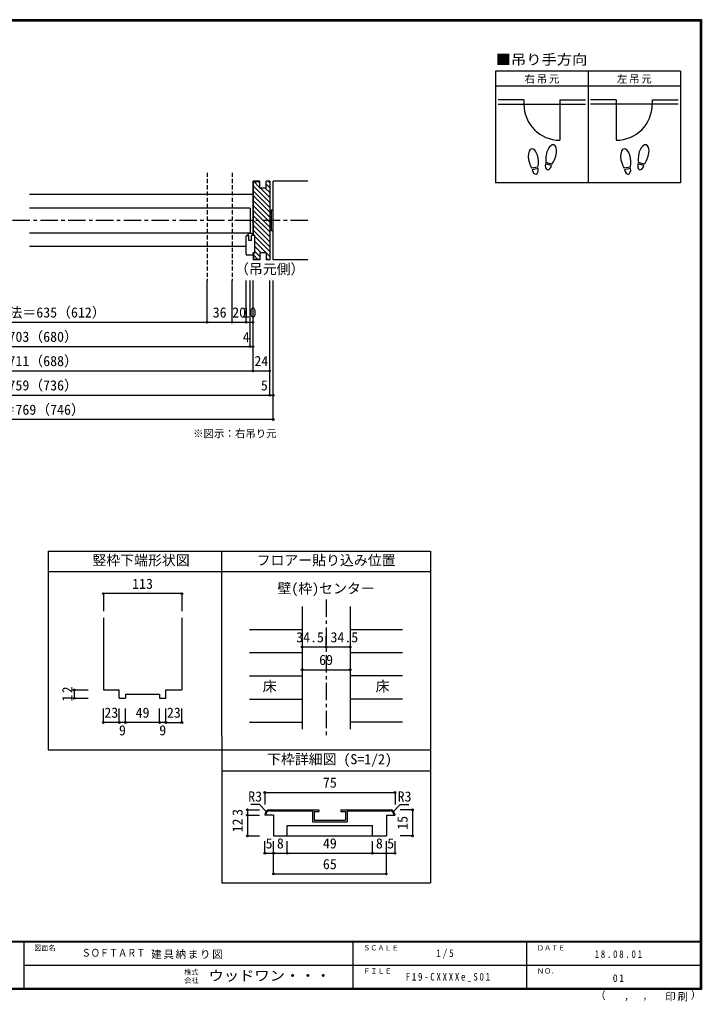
# Model space of a CAD drawing. Units: millimetres at full size, sheet at 1:5, with parts at other scales. Extents: x -973 to 977, y -718 to 696.
# Drawn here: x -4 to 977, y -718 to 696 of the extents above; entities that cross this region are included whole.
import ezdxf
from ezdxf.enums import TextEntityAlignment as Align

# ---------------------------------------------------------------- set-up
doc = ezdxf.new("R2010")
doc.units = ezdxf.units.MM
doc.header["$LTSCALE"] = 5
doc.header["$PDMODE"] = 32
doc.header["$PDSIZE"] = 2.5
doc.linetypes.add('CHAIN1', pattern=[8, 5, -1, 1, -1])
doc.linetypes.add('DASHED1', pattern=[1.8, 1.2, -0.6])
for name, color, linetype in [('0-0_補助線', 7, 'Continuous'), ('0-1_通り芯', 4, 'CHAIN1'), ('0-3_仕上げ', 7, 'Continuous'), ('0-4_枠', 3, 'Continuous'), ('0-6_扉', 6, 'Continuous'), ('0-7_金物', 7, 'Continuous'), ('0-8_戸当り', 7, 'Continuous'), ('0-A_文字', 3, 'Continuous'), ('0-B_寸法', 7, 'Continuous'), ('0-C_ハッチ', 4, 'Continuous'), ('1-4_枠', 3, 'Continuous'), ('1-A_文字', 7, 'Continuous'), ('1-B_寸法', 4, 'Continuous'), ('F-0_補助線', 7, 'Continuous'), ('F-1_枠', 6, 'Continuous'), ('F-A_文字', 7, 'Continuous')]:
    doc.layers.add(name, color=color, linetype=linetype)
doc.styles.add('HGP明朝B', font='')
doc.styles.add('ＭＳ ゴシック', font='')
doc.styles.get('HGP明朝B').set_extended_font_data('HGP明朝B')
doc.styles.get('ＭＳ ゴシック').set_extended_font_data('MS Gothic')

msp = doc.modelspace()

# ---------------------------------------------------------------- linework, layer by layer
at = {"layer": '0-0_補助線', "color": 4}
for p, q in [((116.086, -316.308), (116.086, -296.308)), ((139.086, -316.308), (139.086, -296.308)), ((206.086, -316.308), (206.086, -296.308)), ((229.086, -316.308), (229.086, -296.308)), ((206.086, -316.308), (116.086, -316.308)), ((206.086, -316.308), (229.086, -316.308))]:
    msp.add_line(p, q, dxfattribs=at)
at = {"layer": '0-0_補助線'}
for p in [(116.086, -316.308), (139.086, -316.308), (206.086, -316.308), (229.086, -316.308)]:
    msp.add_point(p, dxfattribs=at)
at = {"layer": '0-1_通り芯'}
for p, q in [((410.506, 406.5), (-411.2, 406.5)), ((436.653, -139.328), (436.653, -335.835))]:
    msp.add_line(p, q, dxfattribs=at)
at = {"layer": '0-3_仕上げ'}
for p, q in [((360.506, 350), (360.506, 463)), ((410.506, 463), (360.506, 463)), ((410.506, 350), (360.506, 350))]:
    msp.add_line(p, q, dxfattribs=at)
at = {"layer": '0-3_仕上げ', "color": 4}
for p, q in [((402.153, -182.629), (326.653, -182.629)), ((546.653, -182.629), (471.153, -182.629)), ((402.153, -215.931), (326.653, -215.931)), ((546.653, -215.931), (471.153, -215.931)), ((326.653, -249.232), (402.153, -249.232)), ((546.653, -249.232), (471.153, -249.232)), ((326.653, -282.533), (402.153, -282.533)), ((546.653, -282.533), (471.153, -282.533)), ((326.653, -315.835), (402.153, -315.835)), ((546.653, -315.835), (471.153, -315.835))]:
    msp.add_line(p, q, dxfattribs=at)
at = {"layer": '0-4_枠'}
for p, q in [((341.506, 463), (331.506, 463)), ((331.506, 385.5), (331.506, 463)), ((341.506, 462.5), (332.006, 462.5)), ((332.006, 385.5), (332.006, 462.5)), ((341.506, 453), (341.506, 463)), ((350.506, 453), (341.506, 453)), ((355.506, 463), (350.506, 463)), ((350.506, 453), (350.506, 463)), ((355.506, 463), (355.506, 350)), ((333.506, 385.5), (331.506, 385.5)), ((333.506, 385.5), (333.506, 359.5)), ((331.506, 359.5), (331.506, 350)), ((333.506, 359.5), (331.506, 359.5)), ((332.006, 359.5), (332.006, 350.5)), ((341.506, 360), (341.506, 350)), ((350.506, 360), (341.506, 360)), ((350.506, 360), (350.506, 350)), ((341.506, 350), (331.506, 350)), ((341.506, 350.5), (332.006, 350.5)), ((355.506, 350), (350.506, 350)), ((402.153, -149.328), (402.153, -325.835)), ((471.153, -149.328), (471.153, -325.835)), ((229.086, -165.722), (229.086, -269.308)), ((139.086, -281.308), (139.086, -269.308)), ((139.086, -281.308), (148.086, -281.308)), ((148.086, -275.608), (197.086, -275.608)), ((148.086, -275.608), (148.086, -281.308)), ((197.086, -275.608), (197.086, -281.308))]:
    msp.add_line(p, q, dxfattribs=at)
at = {"layer": '0-4_枠', "color": 4}
for p, q in [((331.506, 444), (9.653, 444)), ((321.506, 369), (9.653, 369))]:
    msp.add_line(p, q, dxfattribs=at)
at = {"layer": '0-4_枠'}
for points in [[(116.086, -165.722), (116.086, -269.308), (139.086, -269.308)], [(197.086, -281.308), (206.086, -281.308), (206.086, -269.308), (229.086, -269.308)]]:
    msp.add_lwpolyline(points, dxfattribs=at)
at = {"layer": '0-6_扉', "color": 7, "linetype": 'DASHED1'}
for p, q in [((265.506, 475.461), (265.506, 320)), ((301.506, 475.461), (301.506, 320))]:
    msp.add_line(p, q, dxfattribs=at)
at = {"layer": '0-6_扉'}
for p, q in [((327.506, 424.5), (9.653, 424.5)), ((327.506, 424.5), (327.506, 388.5)), ((327.506, 388.5), (9.653, 388.5))]:
    msp.add_line(p, q, dxfattribs=at)
at = {"layer": '0-7_金物'}
for p, q in [((355.706, 415.5), (355.506, 415.5)), ((357.706, 416.5), (355.706, 416.5)), ((355.706, 416.5), (355.706, 396.5)), ((357.706, 421.5), (357.706, 391.5)), ((360.206, 421.5), (357.706, 421.5)), ((360.206, 421.5), (360.206, 391.5)), ((355.706, 397.5), (355.506, 397.5)), ((357.706, 396.5), (355.706, 396.5)), ((360.206, 391.5), (357.706, 391.5))]:
    msp.add_line(p, q, dxfattribs=at)
at = {"layer": '0-8_戸当り', "color": 2}
for p, q in [((721.239, 580.308), (684.139, 580.308)), ((721.239, 580.308), (721.239, 574.008)), ((773.039, 580.308), (810.139, 580.308)), ((773.039, 580.308), (773.039, 522.208)), ((854.239, 580.308), (817.139, 580.308)), ((854.239, 580.308), (854.239, 522.208)), ((906.039, 580.308), (943.139, 580.308)), ((906.039, 580.308), (906.039, 574.008)), ((684.139, 574.008), (810.139, 574.008)), ((943.139, 574.008), (817.139, 574.008))]:
    msp.add_line(p, q, dxfattribs=at)
at = {"layer": '0-8_戸当り', "color": 3}
for p, q in [((741.457, 483.378), (732.811, 481.853)), ((741.822, 481.31), (733.175, 479.785)), ((760.924, 485.706), (752.444, 487.978)), ((761.468, 487.735), (752.987, 490.007)), ((874.457, 483.378), (865.811, 481.853)), ((874.822, 481.31), (866.175, 479.785)), ((893.924, 485.706), (885.444, 487.978)), ((894.468, 487.735), (885.987, 490.007))]:
    msp.add_line(p, q, dxfattribs=at)
at = {"layer": '0-8_戸当り'}
for p, q in [((321.506, 358), (321.506, 384)), ((322.506, 385), (325.506, 385)), ((325.506, 378), (325.506, 385)), ((333.506, 385), (329.506, 385)), ((329.506, 378), (329.506, 385)), ((333.506, 385), (333.506, 360)), ((329.506, 378), (325.506, 378)), ((322.506, 357), (331.506, 357)), ((331.506, 357), (331.506, 360)), ((333.506, 360), (331.506, 360))]:
    msp.add_line(p, q, dxfattribs=at)
at = {"layer": '0-8_戸当り', "color": 2}
for centre, start, end in [((773.039, 574.008), 180, 270), ((854.239, 574.008), 270, 0)]:
    msp.add_arc(centre, 51.8, start, end, dxfattribs=at)
at = {"layer": '0-8_戸当り'}
for centre, radius, start, end in [((322.506, 384), 1, 90, 180), ((327.742, 383.519), 4.487, 19.27144, 160.72855), ((322.506, 358), 1, 180, 270)]:
    msp.add_arc(centre, radius, start, end, dxfattribs=at)
at = {"layer": '0-8_戸当り', "color": 3}
for centre, major_axis, ratio, start_param, end_param in [((734.795, 495.877), (-2.445, 13.867), 0.5, 4.34059143, 8.22577918), ((760.713, 501.878), (3.644, 13.601), 0.5, 4.34059143, 8.22577918), ((867.795, 495.877), (-2.445, 13.867), 0.5, 4.34059143, 8.22577918), ((893.713, 501.878), (3.644, 13.601), 0.5, 4.34059143, 8.22577918), ((760.609, 501.489), (4.416, 16.48), 0.4, 1.85063327, 2.44287679), ((760.609, 501.489), (4.416, 16.48), 0.4, 3.84030852, 4.43255203), ((893.609, 501.489), (4.416, 16.48), 0.4, 1.85063327, 2.44287679), ((893.609, 501.489), (4.416, 16.48), 0.4, 3.84030852, 4.43255203), ((734.865, 495.481), (-2.963, 16.802), 0.4, 1.85063327, 2.44287679), ((737.498, 480.548), (-1.27, 7.205), 0.6, 1.57079633, 4.71238898), ((734.865, 495.481), (-2.963, 16.802), 0.4, 3.84030852, 4.43255203), ((756.684, 486.842), (1.894, 7.067), 0.6, 1.57079633, 4.71238898), ((867.865, 495.481), (-2.963, 16.802), 0.4, 1.85063327, 2.44287679), ((870.498, 480.548), (-1.27, 7.205), 0.6, 1.57079633, 4.71238898), ((867.865, 495.481), (-2.963, 16.802), 0.4, 3.84030852, 4.43255203), ((889.684, 486.842), (1.894, 7.067), 0.6, 1.57079633, 4.71238898)]:
    msp.add_ellipse(centre, major_axis=major_axis, ratio=ratio, start_param=start_param, end_param=end_param, dxfattribs=at)
at = {"layer": '0-A_文字'}
for p, q in [((680.639, 621.667), (680.639, 460.667)), ((946.639, 621.667), (680.639, 621.667)), ((813.639, 621.667), (813.639, 460.667)), ((680.639, 600.667), (946.639, 600.667)), ((36.653, -69.328), (36.653, -355.835)), ((36.653, -69.328), (586.653, -69.328)), ((286.653, -335.923), (286.653, -69.328)), ((586.653, -69.328), (586.653, -547.328)), ((586.653, -99.328), (36.653, -99.328)), ((286.653, -335.923), (286.653, -547.328)), ((36.653, -355.835), (586.653, -355.835)), ((286.653, -385.835), (586.653, -385.835)), ((286.653, -547.328), (586.653, -547.328))]:
    msp.add_line(p, q, dxfattribs=at)
msp.add_lwpolyline([(946.639, 621.667), (946.639, 460.667), (680.639, 460.667)], dxfattribs=at)
at = {"layer": '0-B_寸法', "color": 4}
for p, q in [((265.506, 260), (265.506, 320)), ((301.506, 260), (301.506, 320)), ((321.506, 260), (321.506, 320)), ((327.506, 225), (327.506, 320)), ((331.506, 190), (331.506, 320)), ((355.506, 155), (355.506, 320)), ((360.506, 120), (360.506, 320)), ((-322.2, 260), (265.506, 260)), ((265.506, 260), (301.506, 260)), ((301.506, 260), (321.506, 260)), ((321.506, 260), (331.506, 260)), ((-332.2, 225), (331.506, 225)), ((-356.2, 190), (355.506, 190)), ((-361.2, 155), (360.506, 155)), ((360.506, 120), (-361.2, 120)), ((229.086, -130.722), (229.086, -155.722)), ((436.653, -207.475), (436.653, -191.554)), ((402.153, -207.475), (471.153, -207.475)), ((402.153, -240.296), (471.153, -240.296)), ((74.028, -269.308), (74.028, -281.308)), ((74.028, -269.308), (94.028, -269.308)), ((74.028, -281.308), (94.028, -281.308)), ((139.086, -316.308), (139.086, -296.308)), ((148.086, -316.308), (148.086, -296.308)), ((197.086, -316.308), (197.086, -296.308)), ((206.086, -316.308), (206.086, -296.308))]:
    msp.add_line(p, q, dxfattribs=at)
msp.add_lwpolyline([(229.086, -130.722), (116.086, -130.722), (116.086, -155.722)], dxfattribs=at)
at = {"layer": '0-B_寸法'}
for p in [(265.506, 260), (301.506, 260), (321.506, 260), (331.506, 260), (327.506, 225), (331.506, 225), (331.506, 190), (355.506, 190), (355.506, 155), (360.506, 155), (360.506, 120), (116.086, -130.722), (229.086, -130.722), (402.153, -207.475), (436.653, -207.475), (471.153, -207.475), (402.153, -240.296), (471.153, -240.296), (74.028, -269.308), (74.028, -281.308), (139.086, -316.308), (148.086, -316.308), (197.086, -316.308), (206.086, -316.308)]:
    msp.add_point(p, dxfattribs=at)
at = {"layer": '0-C_ハッチ'}
for p, q in [((355.506, 432.547), (331.506, 456.547)), ((341.506, 453.618), (332.125, 463)), ((341.506, 460.689), (339.196, 463)), ((355.506, 439.618), (342.125, 453)), ((355.506, 446.689), (349.196, 453)), ((355.506, 453.76), (350.506, 458.76)), ((355.506, 460.832), (353.338, 463)), ((355.506, 425.476), (331.506, 449.476)), ((355.506, 418.405), (331.506, 442.405)), ((355.506, 411.334), (331.506, 435.334)), ((355.506, 404.263), (331.506, 428.263)), ((355.506, 397.192), (331.506, 421.192)), ((355.506, 390.121), (331.628, 414)), ((355.506, 383.05), (331.506, 407.05)), ((355.506, 375.979), (331.506, 399.979)), ((355.506, 368.908), (332.006, 392.408)), ((355.506, 361.837), (333.506, 383.837)), ((355.506, 354.766), (333.506, 376.766)), ((343.201, 360), (333.506, 369.695)), ((339.059, 350), (331.506, 357.553)), ((341.506, 354.624), (333.506, 362.624)), ((353.201, 350), (350.506, 352.695))]:
    msp.add_line(p, q, dxfattribs=at)
at = {"layer": '1-4_枠'}
for p, q in [((360.835, -449.516), (348.335, -449.516)), ((355.835, -442.016), (417.085, -442.016)), ((355.835, -443.266), (417.085, -443.266)), ((360.835, -449.516), (360.835, -479.516)), ((467.085, -442.016), (528.335, -442.016)), ((467.085, -443.266), (528.335, -443.266)), ((523.335, -449.516), (535.835, -449.516)), ((523.335, -449.516), (523.335, -479.516)), ((503.335, -479.516), (503.335, -464.516)), ((360.835, -479.516), (523.335, -479.516))]:
    msp.add_line(p, q, dxfattribs=at)
at = {"layer": '1-4_枠', "color": 7}
for p, q in [((417.085, -442.016), (417.085, -459.516)), ((419.585, -444.516), (419.585, -457.016)), ((419.585, -444.516), (426.335, -444.516)), ((457.835, -442.016), (467.085, -442.016)), ((467.085, -442.016), (467.085, -459.516)), ((417.085, -459.516), (467.085, -459.516)), ((419.585, -457.016), (464.585, -457.016))]:
    msp.add_line(p, q, dxfattribs=at)
for points in [[(417.085, -442.016), (426.335, -442.016), (426.335, -444.516)], [(457.835, -442.016), (457.835, -444.516), (464.585, -444.516), (464.585, -457.016)]]:
    msp.add_lwpolyline(points, dxfattribs=at)
at = {"layer": '1-4_枠'}
msp.add_lwpolyline([(380.835, -479.516), (380.835, -464.516), (503.335, -464.516)], dxfattribs=at)
for centre, radius, start, end in [((355.835, -449.516), 7.5, 90, 180), ((355.835, -449.516), 6.25, 90, 180), ((528.335, -449.516), 7.5, 0, 90), ((528.335, -449.516), 6.25, 0, 90)]:
    msp.add_arc(centre, radius, start, end, dxfattribs=at)
at = {"layer": '1-B_寸法'}
for p, q in [((348.335, -417.016), (535.835, -417.016)), ((348.335, -417.016), (348.335, -434.516)), ((535.835, -417.016), (535.835, -434.516)), ((340.835, -434.516), (328.335, -434.516)), ((350.531, -444.213), (340.835, -434.516)), ((533.638, -444.213), (543.335, -434.516)), ((543.335, -434.516), (555.835, -434.516)), ((323.335, -442.016), (340.835, -442.016)), ((323.335, -449.516), (340.835, -449.516)), ((560.835, -442.016), (543.122, -442.016)), ((560.835, -442.016), (560.835, -479.516)), ((560.835, -479.516), (543.122, -479.516)), ((348.335, -504.516), (348.335, -487.016)), ((360.835, -504.516), (360.835, -487.016)), ((380.835, -504.516), (380.835, -487.016)), ((503.335, -504.516), (503.335, -487.016)), ((523.335, -504.516), (523.335, -487.016)), ((535.835, -504.516), (535.835, -487.016)), ((348.335, -504.516), (360.835, -504.516)), ((360.835, -504.516), (380.835, -504.516)), ((360.835, -534.329), (360.835, -504.516)), ((380.835, -504.516), (503.335, -504.516)), ((503.335, -504.516), (523.335, -504.516)), ((523.335, -504.516), (535.835, -504.516)), ((523.335, -534.329), (523.335, -504.516)), ((360.835, -534.329), (523.335, -534.329))]:
    msp.add_line(p, q, dxfattribs=at)
msp.add_lwpolyline([(323.335, -442.016), (323.335, -479.516), (340.835, -479.516)], dxfattribs=at)
at = {"layer": '1-B_寸法', "color": 7}
for p in [(348.335, -417.016), (535.835, -417.016), (323.335, -442.016), (323.335, -449.516), (560.835, -442.016), (323.335, -479.516), (560.835, -479.516), (348.335, -504.516), (360.835, -504.516), (380.835, -504.516), (503.335, -504.516), (523.335, -504.516), (535.835, -504.516), (360.835, -534.329), (523.335, -534.329)]:
    msp.add_point(p, dxfattribs=at)
at = {"layer": 'F-1_枠'}
for p, q in [((-973.347, 695.833), (976.653, 695.833)), ((-973.347, 695), (976.653, 695)), ((-973.347, 694.167), (976.653, 694.167)), ((974.986, 695.833), (974.986, -700.833)), ((975.82, 695.833), (975.82, -700.833)), ((976.653, 695.833), (976.653, -700.833)), ((976.653, -631.667), (-973.347, -631.667)), ((976.653, -632.5), (-973.347, -632.5)), ((1.653, -632.5), (1.653, -699.167)), ((474.986, -632.5), (474.986, -699.167)), ((724.986, -632.5), (724.986, -699.167)), ((1.653, -665.833), (974.986, -665.834)), ((976.653, -699.167), (-973.347, -699.167)), ((976.653, -700), (-973.347, -700)), ((976.653, -700.833), (-973.347, -700.833))]:
    msp.add_line(p, q, dxfattribs=at)

# ---------------------------------------------------------------- texts
at = {"layer": '0-0_補助線', "style": 'ＭＳ ゴシック'}
for p in [(117.586, -313.808), (207.586, -313.808)]:
    msp.add_text('23', height=14.66, dxfattribs=at).set_placement(p, align=Align.BOTTOM_LEFT)
at = {"layer": '0-A_文字', "color": 7, "style": 'ＭＳ ゴシック', "width": 1.1}
msp.add_text('■吊り手方向', height=14.66, dxfattribs=at).set_placement((680.639, 626.667), align=Align.BOTTOM_LEFT)
at = {"layer": '0-A_文字', "color": 7, "style": 'ＭＳ ゴシック'}
for s, height, p in [('（吊元側）', 14.66, (305.506, 325)), ('※図示：右吊り元', 11, (245.311, 90.98)), ('竪枠下端形状図', 14.66, (100.367, -94.328)), ('フロアー貼り込み位置', 14.66, (336.653, -94.328)), ('壁(枠)センター', 14.66, (366.653, -134.919)), ('床', 14.66, (345.403, -275.883)), ('床', 14.66, (507.903, -275.883)), ('下枠詳細図 (S=1/2)', 14.66, (351.653, -380.835))]:
    msp.add_text(s, height=height, dxfattribs=at).set_placement(p, align=Align.BOTTOM_LEFT)
at = {"layer": '0-A_文字', "color": 7, "char_height": 11, "attachment_point": 7, "style": 'ＭＳ ゴシック'}
for s, insert in [('\\T1.17;右吊元', (722.139, 603.667)), ('\\T1.17;左吊元', (855.139, 603.667))]:
    msp.add_mtext(s, dxfattribs=dict(at, insert=insert))
at = {"layer": '0-B_寸法', "style": 'ＭＳ ゴシック'}
for s, p in [('有効開口寸法＝635（612）', (-120.347, 262.5)), ('36', (273.506, 262.5)), ('20', (301.506, 262.5)), ('10', (316.506, 262.5)), ('ＤＷ＝703（680）', (-80.347, 227.5)), ('4', (316.756, 227)), ('枠内＝711（688）', (-80.347, 192.5)), ('24', (333.506, 192.5)), ('枠外＝759（736）', (-80.347, 157.5)), ('5', (342.799, 157.5)), ('ＲＯＷ＝769（746）', (-90.347, 122.5)), ('113', (157.586, -128.222)), ('34.5', (393.639, -205.239)), ('34.5', (442.952, -205.239)), ('69', (426.653, -237.796)), ('49', (162.586, -313.808)), ('9', (138.586, -339.238)), ('9', (196.586, -339.238))]:
    msp.add_text(s, height=14.66, dxfattribs=at).set_placement(p, align=Align.BOTTOM_LEFT)
at = {"layer": '0-B_寸法', "insert": (71.528, -285.933), "char_height": 14.66, "attachment_point": 7, "rotation": 90, "style": 'ＭＳ ゴシック'}
msp.add_mtext('\\T1.27;\\W0.95;12', dxfattribs=at)
at = {"layer": '1-A_文字', "style": 'ＭＳ ゴシック'}
for p in [(324.585, -434.516), (539.585, -434.516)]:
    msp.add_text('R3', height=14.66, dxfattribs=at).set_placement(p, align=Align.BOTTOM_LEFT)
at = {"layer": '1-B_寸法', "color": 7, "style": 'ＭＳ ゴシック'}
for s, p in [('75', (432.085, -414.516)), ('5', (349.585, -502.016)), ('8', (365.835, -502.016)), ('49', (432.085, -502.016)), ('8', (508.335, -502.016)), ('5', (524.585, -502.016)), ('65', (432.085, -531.829))]:
    msp.add_text(s, height=14.66, dxfattribs=at).set_placement(p, align=Align.BOTTOM_LEFT)
for s, p in [('3', (320.835, -450.766)), ('15', (558.335, -470.766)), ('12', (320.835, -474.516))]:
    msp.add_text(s, height=14.66, rotation=90, dxfattribs=at).set_placement(p, align=Align.BOTTOM_LEFT)
at = {"layer": 'F-0_補助線', "style": 'HGP明朝B', "width": 0.85}
msp.add_text('ＳＯＦＴＡＲＴ', height=11, dxfattribs=at).set_placement((84.986, -656.798), align=Align.BOTTOM_LEFT)
at = {"layer": 'F-0_補助線', "insert": (185.035, -656.798), "char_height": 11, "attachment_point": 7, "style": 'ＭＳ ゴシック'}
msp.add_mtext('\\T1.17;建具納まり図', dxfattribs=at)
at = {"layer": 'F-A_文字', "style": 'ＭＳ ゴシック'}
for s, height, p in [('図面名', 7.331, (16.653, -646.667)), ('ＳＣＡＬＥ', 7.331, (489.986, -646.667)), ('ＤＡＴＥ', 7.331, (739.986, -646.667)), ('株式', 7.331, (232.486, -681.5)), ('ＦＩＬＥ', 7.331, (489.986, -680)), ('ＮＯ．', 7.331, (739.986, -680.001)), ('会社', 7.331, (232.486, -693.5)), ('（', 11, (823.992, -718.052)), ('）', 11, (961.387, -717.355)), (',', 11, (865.199, -718.052)), (',', 11, (891.686, -717.588))]:
    msp.add_text(s, height=height, dxfattribs=at).set_placement(p, align=Align.BOTTOM_LEFT)
at = {"layer": 'F-A_文字', "style": 'ＭＳ ゴシック', "width": 1.1}
msp.add_text('ウッドワン・・・', height=14.66, dxfattribs=at).set_placement((267.486, -692.5), align=Align.BOTTOM_LEFT)
at = {"layer": 'F-A_文字', "char_height": 11, "attachment_point": 7, "style": 'ＭＳ ゴシック'}
for s, insert in [('\\T1.38;\\W0.9;1/5', (594.986, -656.667)), ('\\T1.39;\\W0.85;18.08.01', (823.111, -655.417)), ('\\T1.39;\\W0.85;F19-CXXXXe_S01', (551.236, -690.001)), ('\\T1.36;\\W0.9;01', (849.361, -690.001)), ('\\T1.17;印刷', (924.678, -717.82))]:
    msp.add_mtext(s, dxfattribs=dict(at, insert=insert))

doc.saveas('drawing.dxf')
